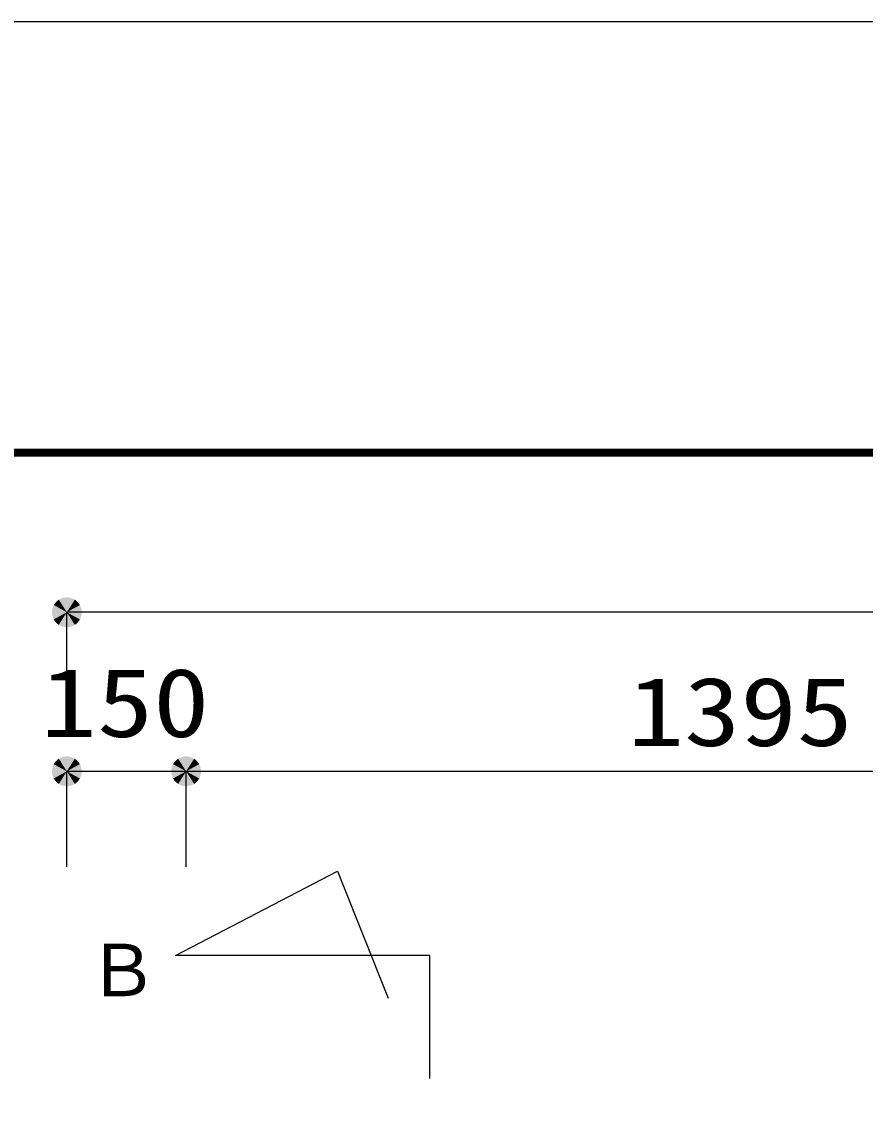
# Model space of a CAD drawing. Units: millimetres, scale not verified. Extents: x -23521 to 8910, y -6308 to 6308.
# Drawn here: x -5968 to -4907, y 4952 to 6308 of the extents above; entities that cross this region are included whole.
import ezdxf
from ezdxf.enums import TextEntityAlignment as Align

# ---------------------------------------------------------------- set-up
doc = ezdxf.new("R2010")
doc.units = ezdxf.units.MM
doc.header["$LTSCALE"] = 30
for name, color, linetype, lineweight in [('0-1_空気管', 3, 'Continuous', 25), ('1-8_00クル-フ-6寸法', 132, 'Continuous', 25), ('1-C_図面枠', 7, 'Continuous', 25), ('1-D_Axis_waku', 7, 'Continuous', 25)]:
    doc.layers.add(name, color=color, linetype=linetype, lineweight=lineweight)
doc.styles.add('ＭＳ ゴシック', font='')
doc.styles.get('ＭＳ ゴシック').set_extended_font_data('MS Gothic')

msp = doc.modelspace()

# ---------------------------------------------------------------- linework, layer by layer
at = {"layer": '0-1_空気管'}
for p, q in [((-5774.16, 5133.12), (-5570.51, 5239.44)), ((-5570.51, 5239.44), (-5506.54, 5079.83)), ((-5454.16, 5133.12), (-5774.16, 5133.12)), ((-5454.16, 4978.75), (-5454.16, 5133.12))]:
    msp.add_line(p, q, dxfattribs=at)
at = {"layer": '1-8_00クル-フ-6寸法', "color": 4}
for p, q in [((-5910.65, 5444.86), (-5910.65, 5564.86)), ((-2150.64, 5564.86), (-5910.65, 5564.86)), ((-5910.65, 5244.86), (-5910.65, 5364.86)), ((-5910.65, 5364.86), (-5760.66, 5364.86)), ((-5760.66, 5244.86), (-5760.66, 5364.86)), ((-5760.66, 5244.86), (-5760.66, 5364.86)), ((-5760.66, 5364.86), (-4365.66, 5364.86))]:
    msp.add_line(p, q, dxfattribs=at)
at = {"layer": '1-8_00クル-フ-6寸法'}
for points in [[(-5910.65, 5564.86), (-5914.16, 5583.28), (-5911.82, 5583.58)], [(-5910.65, 5564.86), (-5911.82, 5583.58), (-5909.47, 5583.58)], [(-5910.65, 5564.86), (-5909.47, 5583.58), (-5907.13, 5583.28)], [(-5910.65, 5564.86), (-5928.81, 5569.53), (-5928.08, 5571.76)], [(-5910.65, 5564.86), (-5928.08, 5571.76), (-5927.08, 5573.9)], [(-5910.65, 5564.86), (-5927.08, 5573.9), (-5925.82, 5575.88)], [(-5910.65, 5564.86), (-5925.82, 5575.88), (-5924.31, 5577.7)], [(-5910.65, 5564.86), (-5924.31, 5577.7), (-5922.6, 5579.31)], [(-5910.65, 5564.86), (-5922.6, 5579.31), (-5920.69, 5580.69)], [(-5910.65, 5564.86), (-5920.69, 5580.69), (-5918.63, 5581.83)], [(-5910.65, 5564.86), (-5918.63, 5581.83), (-5916.44, 5582.69)], [(-5910.65, 5564.86), (-5916.44, 5582.69), (-5914.16, 5583.28)], [(-5910.65, 5564.86), (-5907.13, 5583.28), (-5904.85, 5582.69)], [(-5910.65, 5564.86), (-5904.85, 5582.69), (-5902.66, 5581.83)], [(-5910.65, 5564.86), (-5902.66, 5581.83), (-5900.6, 5580.69)], [(-5910.65, 5564.86), (-5900.6, 5580.69), (-5898.69, 5579.31)], [(-5910.65, 5564.86), (-5898.69, 5579.31), (-5896.98, 5577.7)], [(-5910.65, 5564.86), (-5896.98, 5577.7), (-5895.48, 5575.88)], [(-5910.65, 5564.86), (-5895.48, 5575.88), (-5894.22, 5573.9)], [(-5910.65, 5564.86), (-5894.22, 5573.9), (-5893.21, 5571.76)], [(-5910.65, 5564.86), (-5893.21, 5571.76), (-5892.49, 5569.53)], [(-5910.65, 5564.86), (-5929.4, 5564.86), (-5929.25, 5567.21)], [(-5910.65, 5564.86), (-5929.25, 5562.51), (-5929.4, 5564.86)], [(-5910.65, 5564.86), (-5929.25, 5567.21), (-5928.81, 5569.53)], [(-5910.65, 5564.86), (-5928.81, 5560.2), (-5929.25, 5562.51)], [(-5910.65, 5564.86), (-5928.08, 5557.96), (-5928.81, 5560.2)], [(-5910.65, 5564.86), (-5927.08, 5555.83), (-5928.08, 5557.96)], [(-5910.65, 5564.86), (-5925.82, 5553.84), (-5927.08, 5555.83)], [(-5910.65, 5564.86), (-5924.31, 5552.03), (-5925.82, 5553.84)], [(-5910.65, 5564.86), (-5922.6, 5550.42), (-5924.31, 5552.03)], [(-5910.65, 5564.86), (-5920.69, 5549.03), (-5922.6, 5550.42)], [(-5910.65, 5564.86), (-5918.63, 5547.9), (-5920.69, 5549.03)], [(-5910.65, 5564.86), (-5916.44, 5547.03), (-5918.63, 5547.9)], [(-5910.65, 5564.86), (-5914.16, 5546.44), (-5916.44, 5547.03)], [(-5910.65, 5564.86), (-5911.82, 5546.15), (-5914.16, 5546.44)], [(-5910.65, 5564.86), (-5909.47, 5546.15), (-5911.82, 5546.15)], [(-5910.65, 5564.86), (-5892.49, 5569.53), (-5892.04, 5567.21)], [(-5910.65, 5564.86), (-5892.04, 5567.21), (-5891.9, 5564.86)], [(-5910.65, 5564.86), (-5907.13, 5546.44), (-5909.47, 5546.15)], [(-5910.65, 5564.86), (-5904.85, 5547.03), (-5907.13, 5546.44)], [(-5910.65, 5564.86), (-5902.66, 5547.9), (-5904.85, 5547.03)], [(-5910.65, 5564.86), (-5900.6, 5549.03), (-5902.66, 5547.9)], [(-5910.65, 5564.86), (-5898.69, 5550.42), (-5900.6, 5549.03)], [(-5910.65, 5564.86), (-5896.98, 5552.03), (-5898.69, 5550.42)], [(-5910.65, 5564.86), (-5895.48, 5553.84), (-5896.98, 5552.03)], [(-5910.65, 5564.86), (-5894.22, 5555.83), (-5895.48, 5553.84)], [(-5910.65, 5564.86), (-5893.21, 5557.96), (-5894.22, 5555.83)], [(-5910.65, 5564.86), (-5892.49, 5560.2), (-5893.21, 5557.96)], [(-5910.65, 5564.86), (-5892.04, 5562.51), (-5892.49, 5560.2)], [(-5910.65, 5564.86), (-5891.9, 5564.86), (-5892.04, 5562.51)], [(-5910.65, 5364.86), (-5922.6, 5379.31), (-5920.69, 5380.69)], [(-5910.65, 5364.86), (-5920.69, 5380.69), (-5918.63, 5381.83)], [(-5910.65, 5364.86), (-5918.63, 5381.83), (-5916.44, 5382.69)], [(-5910.65, 5364.86), (-5916.44, 5382.69), (-5914.16, 5383.28)], [(-5910.65, 5364.86), (-5914.16, 5383.28), (-5911.82, 5383.58)], [(-5910.65, 5364.86), (-5911.82, 5383.58), (-5909.47, 5383.58)], [(-5910.65, 5364.86), (-5909.47, 5383.58), (-5907.13, 5383.28)], [(-5910.65, 5364.86), (-5907.13, 5383.28), (-5904.85, 5382.69)], [(-5910.65, 5364.86), (-5904.85, 5382.69), (-5902.66, 5381.83)], [(-5910.65, 5364.86), (-5902.66, 5381.83), (-5900.6, 5380.69)], [(-5910.65, 5364.86), (-5900.6, 5380.69), (-5898.69, 5379.31)], [(-5760.66, 5364.86), (-5772.61, 5379.31), (-5770.71, 5380.69)], [(-5760.66, 5364.86), (-5772.61, 5379.31), (-5770.71, 5380.69)], [(-5760.66, 5364.86), (-5770.71, 5380.69), (-5768.65, 5381.83)], [(-5760.66, 5364.86), (-5770.71, 5380.69), (-5768.65, 5381.83)], [(-5760.66, 5364.86), (-5768.65, 5381.83), (-5766.46, 5382.69)], [(-5760.66, 5364.86), (-5768.65, 5381.83), (-5766.46, 5382.69)], [(-5760.66, 5364.86), (-5766.46, 5382.69), (-5764.18, 5383.28)], [(-5760.66, 5364.86), (-5766.46, 5382.69), (-5764.18, 5383.28)], [(-5760.66, 5364.86), (-5764.18, 5383.28), (-5761.84, 5383.58)], [(-5760.66, 5364.86), (-5764.18, 5383.28), (-5761.84, 5383.58)], [(-5760.66, 5364.86), (-5761.84, 5383.58), (-5759.49, 5383.58)], [(-5760.66, 5364.86), (-5761.84, 5383.58), (-5759.49, 5383.58)], [(-5760.66, 5364.86), (-5759.49, 5383.58), (-5757.15, 5383.28)], [(-5760.66, 5364.86), (-5759.49, 5383.58), (-5757.15, 5383.28)], [(-5760.66, 5364.86), (-5757.15, 5383.28), (-5754.87, 5382.69)], [(-5760.66, 5364.86), (-5757.15, 5383.28), (-5754.87, 5382.69)], [(-5760.66, 5364.86), (-5754.87, 5382.69), (-5752.68, 5381.83)], [(-5760.66, 5364.86), (-5754.87, 5382.69), (-5752.68, 5381.83)], [(-5760.66, 5364.86), (-5752.68, 5381.83), (-5750.62, 5380.69)], [(-5760.66, 5364.86), (-5752.68, 5381.83), (-5750.62, 5380.69)], [(-5760.66, 5364.86), (-5750.62, 5380.69), (-5748.71, 5379.31)], [(-5760.66, 5364.86), (-5750.62, 5380.69), (-5748.71, 5379.31)], [(-5910.65, 5364.86), (-5929.4, 5364.86), (-5929.25, 5367.21)], [(-5910.65, 5364.86), (-5929.25, 5367.21), (-5928.81, 5369.53)], [(-5910.65, 5364.86), (-5928.81, 5369.53), (-5928.08, 5371.76)], [(-5910.65, 5364.86), (-5928.08, 5371.76), (-5927.08, 5373.9)], [(-5910.65, 5364.86), (-5927.08, 5373.9), (-5925.82, 5375.88)], [(-5910.65, 5364.86), (-5925.82, 5375.88), (-5924.31, 5377.7)], [(-5910.65, 5364.86), (-5924.31, 5377.7), (-5922.6, 5379.31)], [(-5910.65, 5364.86), (-5898.69, 5379.31), (-5896.98, 5377.7)], [(-5910.65, 5364.86), (-5896.98, 5377.7), (-5895.48, 5375.88)], [(-5910.65, 5364.86), (-5895.48, 5375.88), (-5894.22, 5373.9)], [(-5910.65, 5364.86), (-5894.22, 5373.9), (-5893.21, 5371.76)], [(-5910.65, 5364.86), (-5893.21, 5371.76), (-5892.49, 5369.53)], [(-5910.65, 5364.86), (-5892.49, 5369.53), (-5892.04, 5367.21)], [(-5910.65, 5364.86), (-5892.04, 5367.21), (-5891.9, 5364.86)], [(-5760.66, 5364.86), (-5779.41, 5364.86), (-5779.26, 5367.21)], [(-5760.66, 5364.86), (-5779.41, 5364.86), (-5779.26, 5367.21)], [(-5760.66, 5364.86), (-5779.26, 5367.21), (-5778.82, 5369.53)], [(-5760.66, 5364.86), (-5779.26, 5367.21), (-5778.82, 5369.53)], [(-5760.66, 5364.86), (-5778.82, 5369.53), (-5778.1, 5371.76)], [(-5760.66, 5364.86), (-5778.82, 5369.53), (-5778.1, 5371.76)], [(-5760.66, 5364.86), (-5778.1, 5371.76), (-5777.09, 5373.9)], [(-5760.66, 5364.86), (-5778.1, 5371.76), (-5777.09, 5373.9)], [(-5760.66, 5364.86), (-5777.09, 5373.9), (-5775.83, 5375.88)], [(-5760.66, 5364.86), (-5777.09, 5373.9), (-5775.83, 5375.88)], [(-5760.66, 5364.86), (-5775.83, 5375.88), (-5774.33, 5377.7)], [(-5760.66, 5364.86), (-5775.83, 5375.88), (-5774.33, 5377.7)], [(-5760.66, 5364.86), (-5774.33, 5377.7), (-5772.61, 5379.31)], [(-5760.66, 5364.86), (-5774.33, 5377.7), (-5772.61, 5379.31)], [(-5760.66, 5364.86), (-5748.71, 5379.31), (-5746.99, 5377.7)], [(-5760.66, 5364.86), (-5748.71, 5379.31), (-5746.99, 5377.7)], [(-5760.66, 5364.86), (-5746.99, 5377.7), (-5745.49, 5375.88)], [(-5760.66, 5364.86), (-5746.99, 5377.7), (-5745.49, 5375.88)], [(-5760.66, 5364.86), (-5745.49, 5375.88), (-5744.23, 5373.9)], [(-5760.66, 5364.86), (-5745.49, 5375.88), (-5744.23, 5373.9)], [(-5760.66, 5364.86), (-5744.23, 5373.9), (-5743.23, 5371.76)], [(-5760.66, 5364.86), (-5744.23, 5373.9), (-5743.23, 5371.76)], [(-5760.66, 5364.86), (-5743.23, 5371.76), (-5742.5, 5369.53)], [(-5760.66, 5364.86), (-5743.23, 5371.76), (-5742.5, 5369.53)], [(-5760.66, 5364.86), (-5742.5, 5369.53), (-5742.06, 5367.21)], [(-5760.66, 5364.86), (-5742.5, 5369.53), (-5742.06, 5367.21)], [(-5760.66, 5364.86), (-5742.06, 5367.21), (-5741.91, 5364.86)], [(-5760.66, 5364.86), (-5742.06, 5367.21), (-5741.91, 5364.86)], [(-5910.65, 5364.86), (-5929.25, 5362.51), (-5929.4, 5364.86)], [(-5910.65, 5364.86), (-5928.81, 5360.2), (-5929.25, 5362.51)], [(-5910.65, 5364.86), (-5928.08, 5357.96), (-5928.81, 5360.2)], [(-5910.65, 5364.86), (-5927.08, 5355.83), (-5928.08, 5357.96)], [(-5910.65, 5364.86), (-5925.82, 5353.84), (-5927.08, 5355.83)], [(-5910.65, 5364.86), (-5924.31, 5352.03), (-5925.82, 5353.84)], [(-5910.65, 5364.86), (-5922.6, 5350.42), (-5924.31, 5352.03)], [(-5910.65, 5364.86), (-5920.69, 5349.03), (-5922.6, 5350.42)], [(-5910.65, 5364.86), (-5918.63, 5347.9), (-5920.69, 5349.03)], [(-5910.65, 5364.86), (-5916.44, 5347.03), (-5918.63, 5347.9)], [(-5910.65, 5364.86), (-5914.16, 5346.44), (-5916.44, 5347.03)], [(-5910.65, 5364.86), (-5911.82, 5346.15), (-5914.16, 5346.44)], [(-5910.65, 5364.86), (-5909.47, 5346.15), (-5911.82, 5346.15)], [(-5910.65, 5364.86), (-5907.13, 5346.44), (-5909.47, 5346.15)], [(-5910.65, 5364.86), (-5904.85, 5347.03), (-5907.13, 5346.44)], [(-5910.65, 5364.86), (-5902.66, 5347.9), (-5904.85, 5347.03)], [(-5910.65, 5364.86), (-5900.6, 5349.03), (-5902.66, 5347.9)], [(-5910.65, 5364.86), (-5898.69, 5350.42), (-5900.6, 5349.03)], [(-5910.65, 5364.86), (-5896.98, 5352.03), (-5898.69, 5350.42)], [(-5910.65, 5364.86), (-5895.48, 5353.84), (-5896.98, 5352.03)], [(-5910.65, 5364.86), (-5894.22, 5355.83), (-5895.48, 5353.84)], [(-5910.65, 5364.86), (-5893.21, 5357.96), (-5894.22, 5355.83)], [(-5910.65, 5364.86), (-5892.49, 5360.2), (-5893.21, 5357.96)], [(-5910.65, 5364.86), (-5892.04, 5362.51), (-5892.49, 5360.2)], [(-5910.65, 5364.86), (-5891.9, 5364.86), (-5892.04, 5362.51)], [(-5760.66, 5364.86), (-5779.26, 5362.51), (-5779.41, 5364.86)], [(-5760.66, 5364.86), (-5779.26, 5362.51), (-5779.41, 5364.86)], [(-5760.66, 5364.86), (-5778.82, 5360.2), (-5779.26, 5362.51)], [(-5760.66, 5364.86), (-5778.82, 5360.2), (-5779.26, 5362.51)], [(-5760.66, 5364.86), (-5778.1, 5357.96), (-5778.82, 5360.2)], [(-5760.66, 5364.86), (-5778.1, 5357.96), (-5778.82, 5360.2)], [(-5760.66, 5364.86), (-5777.09, 5355.83), (-5778.1, 5357.96)], [(-5760.66, 5364.86), (-5777.09, 5355.83), (-5778.1, 5357.96)], [(-5760.66, 5364.86), (-5775.83, 5353.84), (-5777.09, 5355.83)], [(-5760.66, 5364.86), (-5775.83, 5353.84), (-5777.09, 5355.83)], [(-5760.66, 5364.86), (-5774.33, 5352.03), (-5775.83, 5353.84)], [(-5760.66, 5364.86), (-5774.33, 5352.03), (-5775.83, 5353.84)], [(-5760.66, 5364.86), (-5772.61, 5350.42), (-5774.33, 5352.03)], [(-5760.66, 5364.86), (-5772.61, 5350.42), (-5774.33, 5352.03)], [(-5760.66, 5364.86), (-5770.71, 5349.03), (-5772.61, 5350.42)], [(-5760.66, 5364.86), (-5770.71, 5349.03), (-5772.61, 5350.42)], [(-5760.66, 5364.86), (-5768.65, 5347.9), (-5770.71, 5349.03)], [(-5760.66, 5364.86), (-5768.65, 5347.9), (-5770.71, 5349.03)], [(-5760.66, 5364.86), (-5766.46, 5347.03), (-5768.65, 5347.9)], [(-5760.66, 5364.86), (-5766.46, 5347.03), (-5768.65, 5347.9)], [(-5760.66, 5364.86), (-5764.18, 5346.44), (-5766.46, 5347.03)], [(-5760.66, 5364.86), (-5764.18, 5346.44), (-5766.46, 5347.03)], [(-5760.66, 5364.86), (-5761.84, 5346.15), (-5764.18, 5346.44)], [(-5760.66, 5364.86), (-5761.84, 5346.15), (-5764.18, 5346.44)], [(-5760.66, 5364.86), (-5759.49, 5346.15), (-5761.84, 5346.15)], [(-5760.66, 5364.86), (-5759.49, 5346.15), (-5761.84, 5346.15)], [(-5760.66, 5364.86), (-5757.15, 5346.44), (-5759.49, 5346.15)], [(-5760.66, 5364.86), (-5754.87, 5347.03), (-5757.15, 5346.44)], [(-5760.66, 5364.86), (-5752.68, 5347.9), (-5754.87, 5347.03)], [(-5760.66, 5364.86), (-5750.62, 5349.03), (-5752.68, 5347.9)], [(-5760.66, 5364.86), (-5748.71, 5350.42), (-5750.62, 5349.03)], [(-5760.66, 5364.86), (-5746.99, 5352.03), (-5748.71, 5350.42)], [(-5760.66, 5364.86), (-5745.49, 5353.84), (-5746.99, 5352.03)], [(-5760.66, 5364.86), (-5744.23, 5355.83), (-5745.49, 5353.84)], [(-5760.66, 5364.86), (-5743.23, 5357.96), (-5744.23, 5355.83)], [(-5760.66, 5364.86), (-5742.5, 5360.2), (-5743.23, 5357.96)], [(-5760.66, 5364.86), (-5742.06, 5362.51), (-5742.5, 5360.2)], [(-5760.66, 5364.86), (-5741.91, 5364.86), (-5742.06, 5362.51)], [(-5760.66, 5364.86), (-5757.15, 5346.44), (-5759.49, 5346.15)], [(-5760.66, 5364.86), (-5754.87, 5347.03), (-5757.15, 5346.44)], [(-5760.66, 5364.86), (-5752.68, 5347.9), (-5754.87, 5347.03)], [(-5760.66, 5364.86), (-5750.62, 5349.03), (-5752.68, 5347.9)], [(-5760.66, 5364.86), (-5748.71, 5350.42), (-5750.62, 5349.03)], [(-5760.66, 5364.86), (-5746.99, 5352.03), (-5748.71, 5350.42)], [(-5760.66, 5364.86), (-5745.49, 5353.84), (-5746.99, 5352.03)], [(-5760.66, 5364.86), (-5744.23, 5355.83), (-5745.49, 5353.84)], [(-5760.66, 5364.86), (-5743.23, 5357.96), (-5744.23, 5355.83)], [(-5760.66, 5364.86), (-5742.5, 5360.2), (-5743.23, 5357.96)], [(-5760.66, 5364.86), (-5742.06, 5362.51), (-5742.5, 5360.2)], [(-5760.66, 5364.86), (-5741.91, 5364.86), (-5742.06, 5362.51)]]:
    msp.add_solid(points, dxfattribs=at)
at = {"layer": '1-C_図面枠'}
msp.add_lwpolyline([(-8910, -6307.5), (-8910, 6307.5), (8910, 6307.5), (8910, -6307.5)], close=True, dxfattribs=at)
at = {"layer": '1-D_Axis_waku'}
for p, q in [((-7778.4, 5769.9), (8408.4, 5769.9)), ((-7777.8, 5769.3), (8407.8, 5769.3)), ((-7777.2, 5768.7), (8407.2, 5768.7)), ((-7776.6, 5768.1), (8406.6, 5768.1)), ((-7776, 5767.5), (8406, 5767.5)), ((-7775.4, 5766.9), (8405.4, 5766.9)), ((-7774.8, 5766.3), (8404.8, 5766.3)), ((-7774.2, 5765.7), (8404.2, 5765.7)), ((-7773.6, 5765.1), (8403.6, 5765.1)), ((-7773, 5764.5), (8403, 5764.5)), ((-7772.4, 5763.9), (8402.4, 5763.9)), ((-7771.8, 5763.3), (8401.8, 5763.3)), ((-7771.2, 5762.7), (8401.2, 5762.7)), ((-7770.6, 5762.1), (8400.6, 5762.1)), ((-7770, 5761.5), (8400, 5761.5))]:
    msp.add_line(p, q, dxfattribs=at)

# ---------------------------------------------------------------- texts
at = {"layer": '0-1_空気管', "color": 4, "style": 'ＭＳ ゴシック'}
msp.add_text('Ｂ', height=65.98, dxfattribs=at).set_placement((-5885.52, 5062.27), align=Align.BOTTOM_LEFT)
at = {"layer": '1-8_00クル-フ-6寸法', "color": 3, "style": 'ＭＳ ゴシック', "width": 1.2}
for s, p in [('150', (-5943.65, 5381.96)), ('1395', (-5205.45, 5370.71))]:
    msp.add_text(s, height=86.66, dxfattribs=at).set_placement(p, align=Align.BOTTOM_LEFT)

doc.saveas('drawing.dxf')
